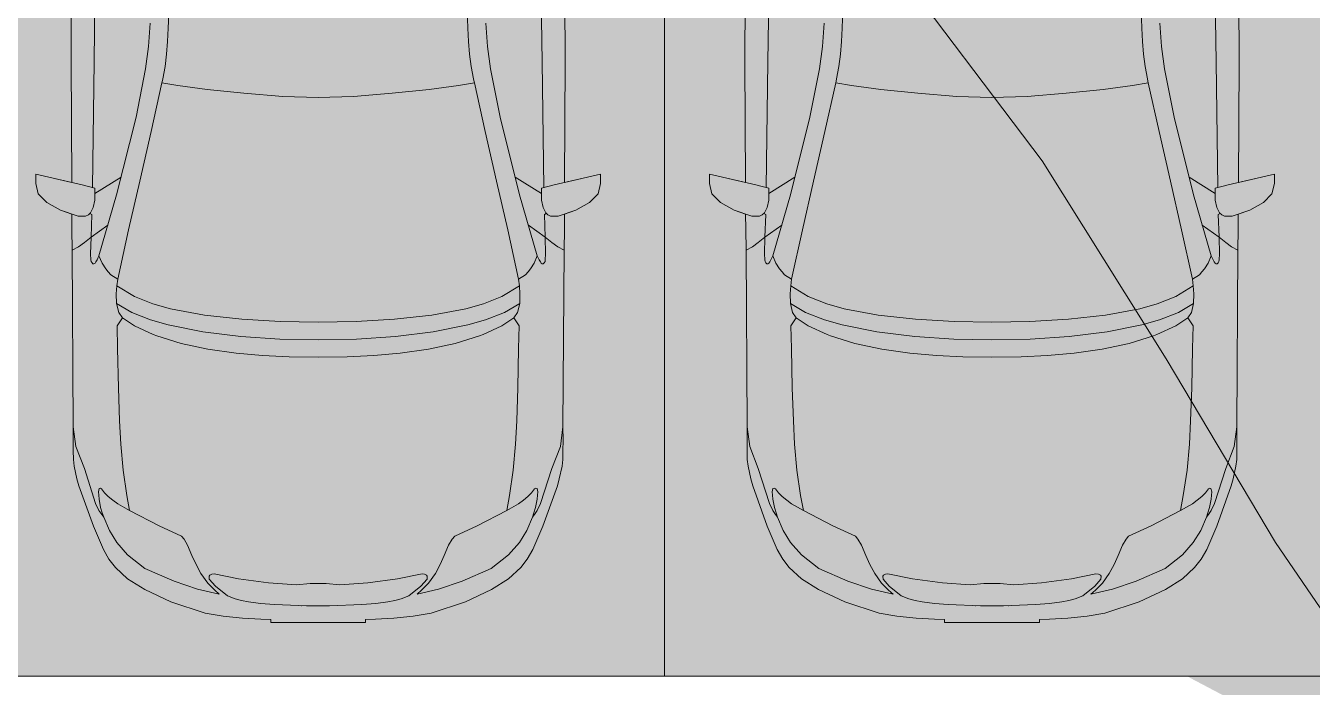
# Model space of a CAD drawing. Header units: millimetres. Extents: x 132836 to 1862386, y -330276 to -143438.
# Drawn here: x 454367 to 459140, y -270728 to -268273 of the extents above; entities that cross this region are included whole.
import ezdxf

# ---------------------------------------------------------------- set-up
doc = ezdxf.new("R2010")
doc.units = ezdxf.units.MM
doc.header["$MEASUREMENT"] = 0
for name, color, linetype in [('Extérieur - Environnement', 7, 'Continuous'), ('Nouveau_CN_02_00', 7, 'Continuous'), ('Structure - Murs extérieurs', 7, 'Continuous')]:
    doc.layers.add(name, color=color, linetype=linetype)

msp = doc.modelspace()

# ---------------------------------------------------------------- hatches: boundary and pattern name
at = {"linetype": 'Continuous', "lineweight": 0, "true_color": 0x6f6f6f}
h = msp.add_hatch(color=8, dxfattribs=at)
h.paths.add_polyline_path([(360547.961, -295062.571), (487920.34, -293826.868), (487920.34, -270902.734), (487462.568, -270902.734), (472913.119, -271040.575), (472913.119, -163437.635), (371855.719, -163437.635), (371855.719, -271040.575), (371882.482, -271040.57), (371882.665, -272000.514, -0.40942736), (367883.201, -275935.042), (360547.961, -275935.042)])
h.paths.add_polyline_path([(377135.103, -260639.953), (373845.103, -260639.953), (373845.103, -248364.953), (373845.103, -243089.974), (373845.103, -242189.974), (377135.103, -242189.974)], flags=0)
h.paths.add_polyline_path([(380202.952, -171995.57), (431505.799, -171995.57), (464309.564, -171995.57), (464309.564, -262465.571), (462925.553, -262565.571), (438593.575, -262550.571), (437925.553, -262550.571), (436549.587, -262550.571), (436549.587, -189810.571), (412055.061, -189810.571), (412055.061, -201780.57), (412055.061, -204495.57), (415454.069, -204495.57), (415454.069, -208495.57), (415454.069, -218295.57), (405655.061, -218295.57), (405655.061, -222495.57), (415474.561, -222495.57), (415474.561, -260810.571), (380202.952, -260810.571), (380202.952, -230015.57), (380202.952, -193810.571)], flags=0)
h.paths.add_polyline_path([(381436.562, -269433.913, -0.09031866), (381558.292, -268727.623, -0.20144873), (382612.158, -267592.74, -0.10421145), (383417.525, -267415.055), (384017.498, -267409.371, -0.10404461), (384824.873, -267571.244, -0.23825546), (385983.776, -268953.318, -0.05518862), (386036.355, -269390.334), (386038.45, -269611.438), (386050.565, -270890.267), (385792.102, -271892.761, -0.26794919), (384069.602, -272909.124), (383469.629, -272914.808, -0.19371746), (382078.771, -272370.185, -0.07056876), (381728.183, -271931.262, -0.1316525), (381450.772, -270933.845)], flags=0)
h.paths.add_polyline_path([(394027.271, -275599.002, -0.4157911), (392016.505, -273599.031), (392016.505, -273452.052), (392030.007, -267377.824, -0.3805567), (394016.505, -265609.826), (394094.233, -265609.826), (394094.233, -270609.826), (409094.233, -270609.826), (409094.233, -265609.826), (414055.71, -265609.826, -0.41421356), (415555.71, -267109.826), (415555.71, -273660.699, -0.34550161), (413836.804, -275433.432)], flags=0)
h.paths.add_polyline_path([(424209.612, -271504.083, -0.13447393), (423930.467, -270484.937), (423930.467, -268984.937, -0.41421356), (425930.467, -266984.937), (426530.467, -266984.937, -0.41421356), (428530.467, -268984.937), (428530.467, -270484.937, -0.12882035), (428273.55, -271465.581, -0.27093629), (426530.467, -272484.937), (425930.467, -272484.937, -0.26498)], flags=0)
h.paths.add_polyline_path([(436562.206, -273329.325), (436569.468, -267730.336, -0.09856151), (436800.237, -266943.721), (436817.2, -266951.545, -0.258849), (438654.998, -265605.827), (438652.661, -265587.294), (439337.088, -265587.294), (439337.088, -265687.294), (439337.088, -270687.294), (469237.088, -270687.294), (469237.088, -265687.294), (470907.523, -265687.294), (472885.813, -265687.294), (472885.813, -267687.294), (472885.813, -271062.255, 0.00134576), (472885.842, -271073.021), (472896.728, -273095.233, -0.41421356), (470907.523, -275105.97), (462184.053, -275105.97, -0.00518896), (462130.957, -275116.103), (454147.511, -275196.191), (438770.531, -275253.24, -0.38655333), (436572.608, -273475.385, -0.02518922)], flags=0)
at = {"linetype": 'Continuous', "lineweight": 0, "true_color": 0xa7a7a7}
msp.add_hatch(color=253, dxfattribs=at).paths.add_polyline_path([(456079.368, -266301.745, 1), (466079.368, -266301.745, 1)])

# ---------------------------------------------------------------- linework, layer by layer
at = {"color": 9, "linetype": 'Continuous', "lineweight": 5}
msp.add_lwpolyline([(436572.608, -273475.385, 0.38655333), (438770.531, -275253.24), (454147.511, -275196.191), (462130.957, -275116.103, 0.00518896), (462184.053, -275105.97), (470907.523, -275105.97, 0.41421356), (472896.728, -273095.233), (472885.842, -271073.021, -0.00134576), (472885.813, -271062.255), (472885.813, -267687.294), (472885.813, -265687.294), (470907.523, -265687.294), (469237.088, -265687.294), (469237.088, -270687.294), (439337.088, -270687.294), (439337.088, -265687.294), (439337.088, -265587.294), (438652.661, -265587.294), (438654.998, -265605.827, 0.258849), (436817.2, -266951.545), (436800.237, -266943.721, 0.09856151), (436569.468, -267730.336), (436562.206, -273329.325, 0.02518922)], format="xyb", close=True, dxfattribs=at)
at = {"color": 255, "linetype": 'Continuous', "lineweight": 5, "flags": 128}
for points in [[(456737.088, -265687.294), (456737.088, -270687.294)], [(456737.088, -270687.294), (456737.088, -265687.294)], [(454237.088, -270687.294), (456737.088, -270687.294)], [(456737.088, -270687.294), (459237.088, -270687.294)]]:
    msp.add_lwpolyline(points, dxfattribs=at)
at = {"layer": 'Extérieur - Environnement', "color": 7, "linetype": 'Continuous', "lineweight": 13}
for p, q in [((454627.185, -267950.448), (454620.746, -268407.601)), ((456276.631, -267950.448), (456283.07, -268407.601)), ((457127.185, -267950.448), (457120.746, -268407.601)), ((458776.631, -267950.448), (458783.07, -268407.601)), ((454537.092, -267973.113), (454535.124, -268405.992)), ((454535.124, -268405.992), (454537.092, -267973.113)), ((456368.692, -268405.992), (456366.724, -267973.113)), ((456368.692, -268405.992), (456366.724, -267973.113)), ((457037.092, -267973.113), (457035.124, -268405.992)), ((457035.124, -268405.992), (457037.092, -267973.113)), ((458868.692, -268405.992), (458866.724, -267973.113)), ((458868.692, -268405.992), (458866.724, -267973.113)), ((454899.894, -268178.518), (454896.057, -268282.803)), ((456003.922, -268178.518), (456007.759, -268282.803)), ((457399.894, -268178.518), (457396.057, -268282.803)), ((458503.922, -268178.518), (458507.759, -268282.803)), ((454823.085, -268350.336), (454829.184, -268264.184)), ((454896.058, -268282.796), (454893.524, -268331.972)), ((456007.758, -268282.796), (456010.292, -268331.972)), ((456080.732, -268350.336), (456074.632, -268264.184)), ((457323.085, -268350.336), (457329.184, -268264.184)), ((457396.058, -268282.796), (457393.524, -268331.972)), ((458507.758, -268282.796), (458510.292, -268331.972)), ((458580.732, -268350.336), (458574.632, -268264.184)), ((454893.524, -268331.956), (454889.726, -268379.107)), ((456010.292, -268331.956), (456014.09, -268379.107)), ((457393.524, -268331.956), (457389.726, -268379.107)), ((458510.292, -268331.956), (458514.09, -268379.107)), ((454811.939, -268433.588), (454823.085, -268350.336)), ((454889.728, -268379.084), (454883.905, -268425.327)), ((456014.088, -268379.084), (456019.911, -268425.327)), ((456091.878, -268433.588), (456080.732, -268350.336)), ((457311.939, -268433.588), (457323.085, -268350.336)), ((457389.728, -268379.084), (457383.905, -268425.327)), ((458514.088, -268379.084), (458519.911, -268425.327)), ((458591.878, -268433.588), (458580.732, -268350.336)), ((454535.124, -268405.992), (454537.602, -268855.376)), ((454537.602, -268855.376), (454535.124, -268405.992)), ((454620.747, -268407.601), (454614.299, -268873.649)), ((454776.522, -268612.975), (454811.939, -268433.588)), ((454883.905, -268425.327), (454875.474, -268470.695)), ((456019.911, -268425.327), (456028.342, -268470.695)), ((456127.294, -268612.975), (456091.878, -268433.588)), ((456283.069, -268407.601), (456289.517, -268873.649)), ((456366.214, -268855.376), (456368.692, -268405.992)), ((456366.214, -268855.376), (456368.692, -268405.992)), ((457035.124, -268405.992), (457037.602, -268855.376)), ((457037.602, -268855.376), (457035.124, -268405.992)), ((457120.747, -268407.601), (457114.299, -268873.649)), ((457276.522, -268612.975), (457311.939, -268433.588)), ((457383.905, -268425.327), (457375.474, -268470.695)), ((458519.911, -268425.327), (458528.342, -268470.695)), ((458627.294, -268612.975), (458591.878, -268433.588)), ((458783.069, -268407.601), (458789.517, -268873.649)), ((458866.214, -268855.376), (458868.692, -268405.992)), ((458866.214, -268855.376), (458868.692, -268405.992)), ((454872.174, -268485.5), (454875.253, -268471.184)), ((454875.253, -268471.184), (454875.56, -268470.505)), ((456028.563, -268471.184), (456028.256, -268470.505)), ((456031.642, -268485.5), (456028.563, -268471.184)), ((457372.174, -268485.5), (457375.253, -268471.184)), ((457375.253, -268471.184), (457375.56, -268470.505)), ((458528.563, -268471.184), (458528.256, -268470.505)), ((458531.642, -268485.5), (458528.563, -268471.184)), ((454872.174, -268485.5), (454832.016, -268665.461)), ((454872.174, -268485.5), (454931.145, -268495.563)), ((454931.145, -268495.563), (455039.761, -268509.721)), ((455039.761, -268509.721), (455176.846, -268524.319)), ((455176.846, -268524.319), (455321.29, -268535.706)), ((455726.97, -268524.319), (455582.526, -268535.706)), ((455864.055, -268509.721), (455726.97, -268524.319)), ((455972.671, -268495.563), (455864.055, -268509.721)), ((456031.642, -268485.5), (455972.671, -268495.563)), ((456031.642, -268485.5), (456071.8, -268665.461)), ((457372.174, -268485.5), (457332.016, -268665.461)), ((457372.174, -268485.5), (457431.145, -268495.563)), ((457431.145, -268495.563), (457539.761, -268509.721)), ((457539.761, -268509.721), (457676.846, -268524.319)), ((457676.846, -268524.319), (457821.29, -268535.706)), ((458226.97, -268524.319), (458082.526, -268535.706)), ((458364.055, -268509.721), (458226.97, -268524.319)), ((458472.671, -268495.563), (458364.055, -268509.721)), ((458531.642, -268485.5), (458472.671, -268495.563)), ((458531.642, -268485.5), (458571.8, -268665.461)), ((455321.29, -268535.706), (455451.908, -268540.229)), ((455582.526, -268535.706), (455451.908, -268540.229)), ((457821.29, -268535.706), (457951.908, -268540.229)), ((458082.526, -268535.706), (457951.908, -268540.229)), ((454704.322, -268900.718), (454776.522, -268612.975)), ((456199.494, -268900.718), (456127.294, -268612.975)), ((457204.322, -268900.718), (457276.522, -268612.975)), ((458699.494, -268900.718), (458627.294, -268612.975)), ((454832.016, -268665.461), (454789.836, -268850.052)), ((456071.8, -268665.461), (456113.98, -268850.052)), ((457332.016, -268665.461), (457289.836, -268850.052)), ((458571.8, -268665.461), (458613.98, -268850.052)), ((454537.602, -268855.376), (454404.23, -268824.575)), ((454404.23, -268824.575), (454404.23, -268858.864)), ((454404.23, -268824.575), (454576.265, -268864.305)), ((454404.23, -268824.575), (454404.23, -268858.864)), ((454404.23, -268858.864), (454413.09, -268896.996)), ((454413.09, -268896.996), (454404.23, -268858.864)), ((454576.265, -268864.305), (454599.394, -268869.809)), ((454720.697, -268835.461), (454623.515, -268895.945)), ((454789.836, -268850.052), (454748.686, -269030.342)), ((456113.98, -268850.052), (456155.13, -269030.342)), ((456183.12, -268835.461), (456280.301, -268895.945)), ((456327.551, -268864.305), (456304.422, -268869.809)), ((456499.586, -268824.575), (456327.551, -268864.305)), ((456499.586, -268824.575), (456366.214, -268855.376)), ((456490.726, -268896.996), (456499.586, -268858.864)), ((456490.726, -268896.996), (456499.586, -268858.864)), ((456499.586, -268858.864), (456499.586, -268824.575)), ((456499.586, -268824.575), (456499.586, -268858.864)), ((457037.602, -268855.376), (456904.23, -268824.575)), ((456904.23, -268824.575), (456904.23, -268858.864)), ((456904.23, -268824.575), (457076.265, -268864.305)), ((456904.23, -268824.575), (456904.23, -268858.864)), ((456904.23, -268858.864), (456913.09, -268896.996)), ((456913.09, -268896.996), (456904.23, -268858.864)), ((457076.265, -268864.305), (457099.394, -268869.809)), ((457220.697, -268835.461), (457123.515, -268895.945)), ((457289.836, -268850.052), (457248.686, -269030.342)), ((458613.98, -268850.052), (458655.13, -269030.342)), ((458683.12, -268835.461), (458780.301, -268895.945)), ((458827.551, -268864.305), (458804.422, -268869.809)), ((458999.586, -268824.575), (458827.551, -268864.305)), ((458999.586, -268824.575), (458866.214, -268855.376)), ((458990.726, -268896.996), (458999.586, -268858.864)), ((458990.726, -268896.996), (458999.586, -268858.864)), ((458999.586, -268858.864), (458999.586, -268824.575)), ((458999.586, -268824.575), (458999.586, -268858.864)), ((454413.09, -268896.996), (454444.949, -268928.955)), ((454444.949, -268928.955), (454413.09, -268896.996)), ((454599.394, -268869.809), (454623.515, -268876.024)), ((454623.515, -268876.024), (454623.515, -268921.171)), ((454704.322, -268900.718), (454638.908, -269127.825)), ((456199.494, -268900.718), (456264.908, -269127.825)), ((456304.422, -268869.809), (456280.301, -268876.024)), ((456280.301, -268876.024), (456280.301, -268921.171)), ((456458.867, -268928.955), (456490.726, -268896.996)), ((456458.867, -268928.955), (456490.726, -268896.996)), ((456913.09, -268896.996), (456944.949, -268928.955)), ((456944.949, -268928.955), (456913.09, -268896.996)), ((457099.394, -268869.809), (457123.515, -268876.024)), ((457123.515, -268876.024), (457123.515, -268921.171)), ((457204.322, -268900.718), (457138.908, -269127.825)), ((458699.494, -268900.718), (458764.908, -269127.825)), ((458804.422, -268869.809), (458780.301, -268876.024)), ((458780.301, -268876.024), (458780.301, -268921.171)), ((458958.867, -268928.955), (458990.726, -268896.996)), ((458958.867, -268928.955), (458990.726, -268896.996)), ((454444.949, -268928.955), (454495.489, -268958.446)), ((454495.489, -268958.446), (454444.949, -268928.955)), ((454495.489, -268958.446), (454538.002, -268972.665)), ((454561.464, -268980.512), (454495.489, -268958.446)), ((454617.503, -268947.698), (454607.695, -268967.805)), ((454623.515, -268921.171), (454617.503, -268947.698)), ((456280.301, -268921.171), (456286.313, -268947.698)), ((456286.313, -268947.698), (456296.121, -268967.805)), ((456342.352, -268980.512), (456408.327, -268958.446)), ((456365.814, -268972.665), (456408.327, -268958.446)), ((456408.327, -268958.446), (456458.867, -268928.955)), ((456408.327, -268958.446), (456458.867, -268928.955)), ((456944.949, -268928.955), (456995.489, -268958.446)), ((456995.489, -268958.446), (456944.949, -268928.955)), ((456995.489, -268958.446), (457038.002, -268972.665)), ((457061.464, -268980.512), (456995.489, -268958.446)), ((457117.503, -268947.698), (457107.695, -268967.805)), ((457123.515, -268921.171), (457117.503, -268947.698)), ((458780.301, -268921.171), (458786.313, -268947.698)), ((458786.313, -268947.698), (458796.121, -268967.805)), ((458842.352, -268980.512), (458908.327, -268958.446)), ((458865.814, -268972.665), (458908.327, -268958.446)), ((458908.327, -268958.446), (458958.867, -268928.955)), ((458908.327, -268958.446), (458958.867, -268928.955)), ((454538.002, -268972.665), (454538.26, -269028.074)), ((454538.26, -269028.074), (454538.002, -268972.665)), ((454589.448, -268980.446), (454561.464, -268980.512)), ((454599.62, -268975.338), (454589.448, -268980.446)), ((454607.695, -268967.805), (454599.62, -268975.338)), ((454612.572, -268973.482), (454605.368, -268969.976)), ((454612.572, -268973.482), (454609.604, -269058.02)), ((456291.244, -268973.482), (456298.448, -268969.976)), ((456291.244, -268973.482), (456294.212, -269058.02)), ((456296.121, -268967.805), (456304.196, -268975.338)), ((456304.196, -268975.338), (456314.368, -268980.446)), ((456314.368, -268980.446), (456342.352, -268980.512)), ((456365.556, -269028.074), (456365.814, -268972.665)), ((456365.556, -269028.074), (456365.814, -268972.665)), ((457038.002, -268972.665), (457038.26, -269028.074)), ((457038.26, -269028.074), (457038.002, -268972.665)), ((457089.448, -268980.446), (457061.464, -268980.512)), ((457099.62, -268975.338), (457089.448, -268980.446)), ((457107.695, -268967.805), (457099.62, -268975.338)), ((457112.572, -268973.482), (457105.368, -268969.976)), ((457112.572, -268973.482), (457109.604, -269058.02)), ((458791.244, -268973.482), (458798.448, -268969.976)), ((458791.244, -268973.482), (458794.212, -269058.02)), ((458796.121, -268967.805), (458804.196, -268975.338)), ((458804.196, -268975.338), (458814.368, -268980.446)), ((458814.368, -268980.446), (458842.352, -268980.512)), ((458865.556, -269028.074), (458865.814, -268972.665)), ((458865.556, -269028.074), (458865.814, -268972.665)), ((454538.26, -269028.074), (454539.312, -269106.124)), ((454538.26, -269028.074), (454539.312, -269106.124)), ((454671.752, -269013.798), (454609.604, -269058.02)), ((454748.686, -269030.342), (454708.521, -269213.352)), ((456155.13, -269030.342), (456195.295, -269213.352)), ((456232.064, -269013.798), (456294.212, -269058.02)), ((456364.504, -269106.124), (456365.556, -269028.074)), ((456365.556, -269028.074), (456364.504, -269106.124)), ((457038.26, -269028.074), (457039.312, -269106.124)), ((457038.26, -269028.074), (457039.312, -269106.124)), ((457171.752, -269013.798), (457109.604, -269058.02)), ((457248.686, -269030.342), (457208.521, -269213.352)), ((458655.13, -269030.342), (458695.295, -269213.352)), ((458732.064, -269013.798), (458794.212, -269058.02)), ((458864.504, -269106.124), (458865.556, -269028.074)), ((458865.556, -269028.074), (458864.504, -269106.124)), ((454563.147, -269094.519), (454539.312, -269106.124)), ((454584.743, -269078.043), (454563.147, -269094.519)), ((454609.604, -269058.02), (454584.743, -269078.043)), ((454609.604, -269058.02), (454607.77, -269119.394)), ((456294.212, -269058.02), (456319.073, -269078.043)), ((456294.212, -269058.02), (456296.046, -269119.394)), ((456319.073, -269078.043), (456340.669, -269094.519)), ((456340.669, -269094.519), (456364.504, -269106.124)), ((457063.147, -269094.519), (457039.312, -269106.124)), ((457084.743, -269078.043), (457063.147, -269094.519)), ((457109.604, -269058.02), (457084.743, -269078.043)), ((457109.604, -269058.02), (457107.77, -269119.394)), ((458794.212, -269058.02), (458819.073, -269078.043)), ((458794.212, -269058.02), (458796.046, -269119.394)), ((458819.073, -269078.043), (458840.669, -269094.519)), ((458840.669, -269094.519), (458864.504, -269106.124)), ((454539.312, -269106.124), (454543.463, -269761.281)), ((454539.312, -269106.124), (454543.463, -269761.281)), ((454607.77, -269119.394), (454609.049, -269142.411)), ((454609.049, -269142.411), (454610.086, -269148.165)), ((454610.086, -269148.165), (454613.009, -269153.829)), ((454624.115, -269154.389), (454627.207, -269150.029)), ((454627.207, -269150.029), (454631.554, -269141.742)), ((454631.56, -269141.742), (454638.908, -269127.825)), ((454638.908, -269127.825), (454650.354, -269154.267)), ((456264.908, -269127.825), (456253.463, -269154.267)), ((456272.256, -269141.742), (456264.908, -269127.825)), ((456276.609, -269150.029), (456272.262, -269141.742)), ((456279.701, -269154.389), (456276.609, -269150.029)), ((456293.73, -269148.165), (456290.807, -269153.829)), ((456294.767, -269142.411), (456293.73, -269148.165)), ((456296.046, -269119.394), (456294.767, -269142.411)), ((456360.353, -269761.281), (456364.504, -269106.124)), ((456364.504, -269106.124), (456360.353, -269761.281)), ((457039.312, -269106.124), (457043.463, -269761.281)), ((457039.312, -269106.124), (457043.463, -269761.281)), ((457107.77, -269119.394), (457109.049, -269142.411)), ((457109.049, -269142.411), (457110.086, -269148.165)), ((457110.086, -269148.165), (457113.009, -269153.829)), ((457124.115, -269154.389), (457127.207, -269150.029)), ((457127.207, -269150.029), (457131.554, -269141.742)), ((457131.56, -269141.742), (457138.908, -269127.825)), ((457138.908, -269127.825), (457150.354, -269154.267)), ((458764.908, -269127.825), (458753.463, -269154.267)), ((458772.256, -269141.742), (458764.908, -269127.825)), ((458776.609, -269150.029), (458772.262, -269141.742)), ((458779.701, -269154.389), (458776.609, -269150.029)), ((458793.73, -269148.165), (458790.807, -269153.829)), ((458794.767, -269142.411), (458793.73, -269148.165)), ((458796.046, -269119.394), (458794.767, -269142.411)), ((458860.353, -269761.281), (458864.504, -269106.124)), ((458864.504, -269106.124), (458860.353, -269761.281)), ((454616.47, -269156.902), (454613.009, -269153.829)), ((454620.219, -269156.936), (454616.47, -269156.902)), ((454624.115, -269154.389), (454620.219, -269156.936)), ((454650.354, -269154.267), (454663.697, -269175.776)), ((454663.697, -269175.776), (454672.894, -269186.973)), ((454672.894, -269186.973), (454682.613, -269197.411)), ((454682.613, -269197.411), (454708.521, -269213.352)), ((456221.203, -269197.411), (456195.295, -269213.352)), ((456230.922, -269186.973), (456221.203, -269197.411)), ((456240.119, -269175.776), (456230.922, -269186.973)), ((456253.463, -269154.267), (456240.119, -269175.776)), ((456279.701, -269154.389), (456283.597, -269156.936)), ((456283.597, -269156.936), (456287.346, -269156.902)), ((456287.346, -269156.902), (456290.807, -269153.829)), ((457116.47, -269156.902), (457113.009, -269153.829)), ((457120.219, -269156.936), (457116.47, -269156.902)), ((457124.115, -269154.389), (457120.219, -269156.936)), ((457150.354, -269154.267), (457163.697, -269175.776)), ((457163.697, -269175.776), (457172.894, -269186.973)), ((457172.894, -269186.973), (457182.613, -269197.411)), ((457182.613, -269197.411), (457208.521, -269213.352)), ((458721.203, -269197.411), (458695.295, -269213.352)), ((458730.922, -269186.973), (458721.203, -269197.411)), ((458740.119, -269175.776), (458730.922, -269186.973)), ((458753.463, -269154.267), (458740.119, -269175.776)), ((458779.701, -269154.389), (458783.597, -269156.936)), ((458783.597, -269156.936), (458787.346, -269156.902)), ((458787.346, -269156.902), (458790.807, -269153.829)), ((454705.231, -269238.276), (454703.088, -269268.704)), ((454708.521, -269213.352), (454705.231, -269238.276)), ((454770.045, -269278.711), (454705.231, -269238.276)), ((454708.535, -269213.352), (454708.521, -269213.352)), ((456133.771, -269278.711), (456198.585, -269238.276)), ((456195.281, -269213.352), (456195.295, -269213.352)), ((456195.295, -269213.352), (456198.585, -269238.276)), ((456198.585, -269238.276), (456200.728, -269268.704)), ((457205.231, -269238.276), (457203.088, -269268.704)), ((457208.521, -269213.352), (457205.231, -269238.276)), ((457270.045, -269278.711), (457205.231, -269238.276)), ((457208.535, -269213.352), (457208.521, -269213.352)), ((458633.771, -269278.711), (458698.585, -269238.276)), ((458695.281, -269213.352), (458695.295, -269213.352)), ((458695.295, -269213.352), (458698.585, -269238.276)), ((458698.585, -269238.276), (458700.728, -269268.704)), ((454703.088, -269268.704), (454703.868, -269304.066)), ((454838.801, -269304.966), (454770.041, -269278.71)), ((456065.016, -269304.966), (456133.775, -269278.71)), ((456200.728, -269268.704), (456199.948, -269304.066)), ((457203.088, -269268.704), (457203.868, -269304.066)), ((457338.801, -269304.966), (457270.041, -269278.71)), ((458565.016, -269304.966), (458633.775, -269278.71)), ((458700.728, -269268.704), (458699.948, -269304.066)), ((454760.246, -269337.286), (454703.868, -269304.066)), ((454703.868, -269304.066), (454712.196, -269337.784)), ((454712.196, -269337.784), (454712.222, -269337.799)), ((454725.512, -269357.141), (454712.196, -269337.784)), ((454830.449, -269364.909), (454760.246, -269337.286)), ((454903.937, -269323.678), (454838.794, -269304.965)), ((455030.229, -269347.1), (454903.931, -269323.677)), ((455873.587, -269347.1), (455999.885, -269323.677)), ((455999.88, -269323.678), (456065.022, -269304.965)), ((456073.367, -269364.909), (456143.57, -269337.286)), ((456143.57, -269337.286), (456199.948, -269304.066)), ((456178.305, -269357.141), (456191.62, -269337.784)), ((456191.62, -269337.784), (456191.594, -269337.799)), ((456199.948, -269304.066), (456191.62, -269337.784)), ((457260.246, -269337.286), (457203.868, -269304.066)), ((457203.868, -269304.066), (457212.196, -269337.784)), ((457212.196, -269337.784), (457212.222, -269337.799)), ((457225.512, -269357.141), (457212.196, -269337.784)), ((457330.449, -269364.909), (457260.246, -269337.286)), ((457403.937, -269323.678), (457338.794, -269304.965)), ((457530.229, -269347.1), (457403.931, -269323.677)), ((458373.587, -269347.1), (458499.885, -269323.677)), ((458499.88, -269323.678), (458565.022, -269304.965)), ((458573.367, -269364.909), (458643.57, -269337.286)), ((458643.57, -269337.286), (458699.948, -269304.066)), ((458678.305, -269357.141), (458691.62, -269337.784)), ((458691.62, -269337.784), (458691.594, -269337.799)), ((458699.948, -269304.066), (458691.62, -269337.784)), ((454725.512, -269357.141), (454705.981, -269387.53)), ((454705.981, -269387.53), (454708.16, -269470.882)), ((454725.517, -269357.181), (454725.512, -269357.141)), ((454725.517, -269357.181), (454770.12, -269386.898)), ((454770.12, -269386.898), (454839.999, -269419.474)), ((454896.096, -269383.674), (454830.449, -269364.909)), ((455024.538, -269409.223), (454896.096, -269383.674)), ((455168.372, -269362.462), (455030.229, -269347.1)), ((455311.302, -269370.864), (455168.37, -269362.461)), ((455451.937, -269373.424), (455311.3, -269370.863)), ((455451.879, -269373.424), (455592.516, -269370.863)), ((455592.514, -269370.864), (455735.446, -269362.461)), ((455735.444, -269362.462), (455873.587, -269347.1)), ((455879.278, -269409.223), (456007.72, -269383.674)), ((456007.72, -269383.674), (456073.367, -269364.909)), ((456133.696, -269386.898), (456063.817, -269419.474)), ((456178.299, -269357.181), (456133.696, -269386.898)), ((456178.299, -269357.181), (456178.305, -269357.141)), ((456178.305, -269357.141), (456197.835, -269387.53)), ((456197.835, -269387.53), (456195.656, -269470.882)), ((457225.512, -269357.141), (457205.981, -269387.53)), ((457205.981, -269387.53), (457208.16, -269470.882)), ((457225.517, -269357.181), (457225.512, -269357.141)), ((457225.517, -269357.181), (457270.12, -269386.898)), ((457270.12, -269386.898), (457339.999, -269419.474)), ((457396.096, -269383.674), (457330.449, -269364.909)), ((457524.538, -269409.223), (457396.096, -269383.674)), ((457668.372, -269362.462), (457530.229, -269347.1)), ((457811.302, -269370.864), (457668.37, -269362.461)), ((457951.937, -269373.424), (457811.3, -269370.863)), ((457951.879, -269373.424), (458092.516, -269370.863)), ((458092.514, -269370.864), (458235.446, -269362.461)), ((458235.444, -269362.462), (458373.587, -269347.1)), ((458379.278, -269409.223), (458507.72, -269383.674)), ((458507.72, -269383.674), (458573.367, -269364.909)), ((458633.696, -269386.898), (458563.817, -269419.474)), ((458678.299, -269357.181), (458633.696, -269386.898)), ((458678.299, -269357.181), (458678.305, -269357.141)), ((458678.305, -269357.141), (458697.835, -269387.53)), ((458697.835, -269387.53), (458695.656, -269470.882)), ((454839.999, -269419.474), (454853.06, -269424.336)), ((454853.06, -269424.336), (454943.601, -269452.15)), ((455165.22, -269426.562), (455024.538, -269409.223)), ((455310.004, -269436.38), (455165.22, -269426.562)), ((455451.908, -269439.488), (455310.004, -269436.38)), ((455451.908, -269439.488), (455593.812, -269436.38)), ((455593.812, -269436.38), (455738.596, -269426.562)), ((455738.596, -269426.562), (455879.278, -269409.223)), ((456050.756, -269424.336), (455960.216, -269452.15)), ((456063.817, -269419.474), (456050.756, -269424.336)), ((457339.999, -269419.474), (457353.06, -269424.336)), ((457353.06, -269424.336), (457443.601, -269452.15)), ((457665.22, -269426.562), (457524.538, -269409.223)), ((457810.004, -269436.38), (457665.22, -269426.562)), ((457951.908, -269439.488), (457810.004, -269436.38)), ((457951.908, -269439.488), (458093.812, -269436.38)), ((458093.812, -269436.38), (458238.596, -269426.562)), ((458238.596, -269426.562), (458379.278, -269409.223)), ((458550.756, -269424.336), (458460.216, -269452.15)), ((458563.817, -269419.474), (458550.756, -269424.336)), ((454708.158, -269470.819), (454710.804, -269617.644)), ((454708.161, -269470.865), (454708.161, -269470.882)), ((454943.601, -269452.15), (455042.648, -269473.079)), ((455042.648, -269473.079), (455147.555, -269487.903)), ((455861.168, -269473.079), (455756.261, -269487.903)), ((455960.216, -269452.15), (455861.168, -269473.079)), ((456195.658, -269470.819), (456193.012, -269617.644)), ((456195.655, -269470.865), (456195.655, -269470.882)), ((457208.158, -269470.819), (457210.804, -269617.644)), ((457208.161, -269470.865), (457208.161, -269470.882)), ((457443.601, -269452.15), (457542.648, -269473.079)), ((457542.648, -269473.079), (457647.555, -269487.903)), ((458361.168, -269473.079), (458256.261, -269487.903)), ((458460.216, -269452.15), (458361.168, -269473.079)), ((458695.658, -269470.819), (458693.012, -269617.644)), ((458695.655, -269470.865), (458695.655, -269470.882)), ((455147.555, -269487.903), (455245.517, -269496.699)), ((455245.517, -269496.699), (455344.089, -269501.675)), ((455344.089, -269501.675), (455451.915, -269503.419)), ((455559.727, -269501.675), (455451.902, -269503.419)), ((455658.299, -269496.699), (455559.727, -269501.675)), ((455756.261, -269487.903), (455658.299, -269496.699)), ((457647.555, -269487.903), (457745.517, -269496.699)), ((457745.517, -269496.699), (457844.089, -269501.675)), ((457844.089, -269501.675), (457951.915, -269503.419)), ((458059.727, -269501.675), (457951.902, -269503.419)), ((458158.299, -269496.699), (458059.727, -269501.675)), ((458256.261, -269487.903), (458158.299, -269496.699)), ((454710.804, -269617.644), (454715.096, -269739.103)), ((456193.012, -269617.644), (456188.72, -269739.103)), ((457210.804, -269617.644), (457215.096, -269739.103)), ((458693.012, -269617.644), (458688.72, -269739.103)), ((454543.463, -269761.281), (454543.38, -269812.104)), ((454543.463, -269761.281), (454543.38, -269812.104)), ((454543.463, -269761.281), (454553.306, -269834.646)), ((454715.096, -269739.103), (454719.633, -269825.642)), ((456188.72, -269739.103), (456184.183, -269825.642)), ((456360.353, -269761.281), (456350.51, -269834.646)), ((456360.436, -269812.104), (456360.353, -269761.281)), ((456360.353, -269761.281), (456360.436, -269812.104)), ((457043.463, -269761.281), (457043.38, -269812.104)), ((457043.463, -269761.281), (457043.38, -269812.104)), ((457043.463, -269761.281), (457053.306, -269834.646)), ((457215.096, -269739.103), (457219.633, -269825.642)), ((458688.72, -269739.103), (458684.183, -269825.642)), ((458860.353, -269761.281), (458850.51, -269834.646)), ((458860.436, -269812.104), (458860.353, -269761.281)), ((458860.353, -269761.281), (458860.436, -269812.104)), ((454543.38, -269812.104), (454543.49, -269850.175)), ((454543.38, -269812.104), (454543.49, -269850.175)), ((456360.326, -269850.175), (456360.436, -269812.104)), ((456360.436, -269812.104), (456360.326, -269850.175)), ((457043.38, -269812.104), (457043.49, -269850.175)), ((457043.38, -269812.104), (457043.49, -269850.175)), ((458860.326, -269850.175), (458860.436, -269812.104)), ((458860.436, -269812.104), (458860.326, -269850.175)), ((454543.49, -269850.175), (454544.017, -269883.286)), ((454543.49, -269850.175), (454544.017, -269883.286)), ((454553.306, -269834.646), (454584.831, -269917.011)), ((454564.421, -269863.685), (454564.472, -269864.697)), ((454719.631, -269825.621), (454728.412, -269922.935)), ((454728.412, -269922.935), (454719.661, -269825.642)), ((456184.185, -269825.621), (456175.404, -269922.935)), ((456175.404, -269922.935), (456184.155, -269825.642)), ((456350.51, -269834.646), (456318.985, -269917.011)), ((456339.396, -269863.685), (456339.344, -269864.697)), ((456359.799, -269883.286), (456360.326, -269850.175)), ((456360.326, -269850.175), (456359.799, -269883.286)), ((457043.49, -269850.175), (457044.017, -269883.286)), ((457043.49, -269850.175), (457044.017, -269883.286)), ((457053.306, -269834.646), (457084.831, -269917.011)), ((457064.421, -269863.685), (457064.472, -269864.697)), ((457219.631, -269825.621), (457228.412, -269922.935)), ((457228.412, -269922.935), (457219.661, -269825.642)), ((458684.185, -269825.621), (458675.404, -269922.935)), ((458675.404, -269922.935), (458684.155, -269825.642)), ((458850.51, -269834.646), (458818.985, -269917.011)), ((458839.396, -269863.685), (458839.344, -269864.697)), ((458859.799, -269883.286), (458860.326, -269850.175)), ((458860.326, -269850.175), (458859.799, -269883.286)), ((454544.017, -269883.286), (454546.818, -269907.43)), ((454544.017, -269883.286), (454546.818, -269907.43)), ((454546.818, -269907.43), (454557.215, -269954.786)), ((454557.215, -269954.786), (454546.818, -269907.43)), ((456346.601, -269954.786), (456356.998, -269907.43)), ((456346.601, -269954.786), (456356.998, -269907.43)), ((456356.998, -269907.43), (456359.799, -269883.286)), ((456359.799, -269883.286), (456356.998, -269907.43)), ((457044.017, -269883.286), (457046.818, -269907.43)), ((457044.017, -269883.286), (457046.818, -269907.43)), ((457046.818, -269907.43), (457057.215, -269954.786)), ((457057.215, -269954.786), (457046.818, -269907.43)), ((458846.601, -269954.786), (458856.998, -269907.43)), ((458846.601, -269954.786), (458856.998, -269907.43)), ((458856.998, -269907.43), (458859.799, -269883.286)), ((458859.799, -269883.286), (458856.998, -269907.43)), ((454557.215, -269954.786), (454564.23, -269980.291)), ((454564.23, -269980.291), (454557.215, -269954.786)), ((454584.831, -269917.011), (454626.432, -270046.609)), ((454728.412, -269922.935), (454742.034, -270016.18)), ((456175.404, -269922.935), (456161.782, -270016.18)), ((456318.985, -269917.011), (456277.384, -270046.609)), ((456339.586, -269980.291), (456346.601, -269954.786)), ((456339.586, -269980.291), (456346.601, -269954.786)), ((457057.215, -269954.786), (457064.23, -269980.291)), ((457064.23, -269980.291), (457057.215, -269954.786)), ((457084.831, -269917.011), (457126.432, -270046.609)), ((457228.412, -269922.935), (457242.034, -270016.18)), ((458675.404, -269922.935), (458661.782, -270016.18)), ((458818.985, -269917.011), (458777.384, -270046.609)), ((458839.586, -269980.291), (458846.601, -269954.786)), ((458839.586, -269980.291), (458846.601, -269954.786)), ((454564.23, -269980.291), (454618.048, -270130.226)), ((454618.048, -270130.226), (454564.23, -269980.291)), ((454639.437, -269991.066), (454636.704, -270002.769)), ((454636.704, -270002.769), (454638.017, -270015.863)), ((454643.89, -269989.8), (454639.437, -269991.066)), ((454648.778, -269991.957), (454643.89, -269989.8)), ((454659.717, -270006.248), (454648.778, -269991.957)), ((454673.339, -270019.786), (454659.717, -270006.248)), ((456230.477, -270019.786), (456244.099, -270006.248)), ((456244.099, -270006.248), (456255.038, -269991.957)), ((456255.038, -269991.957), (456259.926, -269989.8)), ((456259.926, -269989.8), (456264.379, -269991.066)), ((456264.379, -269991.066), (456267.112, -270002.769)), ((456267.112, -270002.769), (456265.799, -270015.863)), ((456285.768, -270130.226), (456339.586, -269980.291)), ((456285.768, -270130.226), (456339.586, -269980.291)), ((457064.23, -269980.291), (457118.048, -270130.226)), ((457118.048, -270130.226), (457064.23, -269980.291)), ((457139.437, -269991.066), (457136.704, -270002.769)), ((457136.704, -270002.769), (457138.017, -270015.863)), ((457143.89, -269989.8), (457139.437, -269991.066)), ((457148.778, -269991.957), (457143.89, -269989.8)), ((457159.717, -270006.248), (457148.778, -269991.957)), ((457173.339, -270019.786), (457159.717, -270006.248)), ((458730.477, -270019.786), (458744.099, -270006.248)), ((458744.099, -270006.248), (458755.038, -269991.957)), ((458755.038, -269991.957), (458759.926, -269989.8)), ((458759.926, -269989.8), (458764.379, -269991.066)), ((458764.379, -269991.066), (458767.112, -270002.769)), ((458767.112, -270002.769), (458765.799, -270015.863)), ((458785.768, -270130.226), (458839.586, -269980.291)), ((458785.768, -270130.226), (458839.586, -269980.291)), ((454638.769, -270072.924), (454626.432, -270046.609)), ((454638.017, -270015.863), (454638.964, -270030.793)), ((454638.964, -270030.793), (454644.87, -270061.6)), ((454690.413, -270034.588), (454673.339, -270019.786)), ((454708.354, -270047.873), (454690.413, -270034.588)), ((454752.31, -270072.418), (454708.354, -270047.873)), ((454742.03, -270016.157), (454752.31, -270072.418)), ((456161.786, -270016.157), (456151.506, -270072.418)), ((456151.506, -270072.418), (456195.462, -270047.873)), ((456195.462, -270047.873), (456213.404, -270034.588)), ((456213.404, -270034.588), (456230.477, -270019.786)), ((456264.852, -270030.793), (456258.946, -270061.6)), ((456265.799, -270015.863), (456264.852, -270030.793)), ((456265.047, -270072.924), (456277.384, -270046.609)), ((457138.769, -270072.924), (457126.432, -270046.609)), ((457138.017, -270015.863), (457138.964, -270030.793)), ((457138.964, -270030.793), (457144.87, -270061.6)), ((457190.413, -270034.588), (457173.339, -270019.786)), ((457208.354, -270047.873), (457190.413, -270034.588)), ((457252.31, -270072.418), (457208.354, -270047.873)), ((457242.03, -270016.157), (457252.31, -270072.418)), ((458661.786, -270016.157), (458651.506, -270072.418)), ((458651.506, -270072.418), (458695.462, -270047.873)), ((458695.462, -270047.873), (458713.404, -270034.588)), ((458713.404, -270034.588), (458730.477, -270019.786)), ((458764.852, -270030.793), (458758.946, -270061.6)), ((458765.799, -270015.863), (458764.852, -270030.793)), ((458765.047, -270072.924), (458777.384, -270046.609)), ((454649.212, -270087.473), (454638.769, -270072.924)), ((454644.87, -270061.6), (454651.216, -270081.4)), ((454656.538, -270096.772), (454649.212, -270087.473)), ((454651.216, -270081.4), (454656.538, -270096.772)), ((454677.722, -270147.072), (454656.538, -270096.772)), ((454861.725, -270128.798), (454752.31, -270072.418)), ((456042.091, -270128.798), (456151.506, -270072.418)), ((456226.094, -270147.072), (456247.278, -270096.772)), ((456252.6, -270081.4), (456247.278, -270096.772)), ((456247.278, -270096.772), (456254.604, -270087.473)), ((456258.946, -270061.6), (456252.6, -270081.4)), ((456254.604, -270087.473), (456265.047, -270072.924)), ((457149.212, -270087.473), (457138.769, -270072.924)), ((457144.87, -270061.6), (457151.216, -270081.4)), ((457156.538, -270096.772), (457149.212, -270087.473)), ((457151.216, -270081.4), (457156.538, -270096.772)), ((457177.722, -270147.072), (457156.538, -270096.772)), ((457361.725, -270128.798), (457252.31, -270072.418)), ((458542.091, -270128.798), (458651.506, -270072.418)), ((458726.094, -270147.072), (458747.278, -270096.772)), ((458752.6, -270081.4), (458747.278, -270096.772)), ((458747.278, -270096.772), (458754.604, -270087.473)), ((458758.946, -270061.6), (458752.6, -270081.4)), ((458754.604, -270087.473), (458765.047, -270072.924)), ((454618.048, -270130.226), (454655.287, -270217.2)), ((454655.287, -270217.2), (454618.048, -270130.226)), ((454704.937, -270191.422), (454677.722, -270147.072)), ((454945.162, -270167.904), (454861.725, -270128.798)), ((455958.655, -270167.904), (456042.091, -270128.798)), ((456198.879, -270191.422), (456226.094, -270147.072)), ((456248.529, -270217.2), (456285.768, -270130.226)), ((456248.529, -270217.2), (456285.768, -270130.226)), ((457118.048, -270130.226), (457155.287, -270217.2)), ((457155.287, -270217.2), (457118.048, -270130.226)), ((457204.937, -270191.422), (457177.722, -270147.072)), ((457445.162, -270167.904), (457361.725, -270128.798)), ((458458.655, -270167.904), (458542.091, -270128.798)), ((458698.879, -270191.422), (458726.094, -270147.072)), ((458748.529, -270217.2), (458785.768, -270130.226)), ((458748.529, -270217.2), (458785.768, -270130.226)), ((454745.255, -270236.78), (454704.937, -270191.422)), ((454954.551, -270178.323), (454945.162, -270167.904)), ((454967.731, -270201.019), (454954.551, -270178.323)), ((454983.871, -270238.748), (454967.718, -270200.996)), ((455919.945, -270238.748), (455936.098, -270200.996)), ((455936.085, -270201.019), (455949.266, -270178.323)), ((455949.266, -270178.323), (455958.655, -270167.904)), ((456158.561, -270236.78), (456198.879, -270191.422)), ((457245.255, -270236.78), (457204.937, -270191.422)), ((457454.551, -270178.323), (457445.162, -270167.904)), ((457467.731, -270201.019), (457454.551, -270178.323)), ((457483.871, -270238.748), (457467.718, -270200.996)), ((458419.945, -270238.748), (458436.098, -270200.996)), ((458436.085, -270201.019), (458449.266, -270178.323)), ((458449.266, -270178.323), (458458.655, -270167.904)), ((458658.561, -270236.78), (458698.879, -270191.422)), ((454655.287, -270217.2), (454675.832, -270252.572)), ((454655.287, -270217.2), (454675.832, -270252.572)), ((454809.581, -270287.509), (454745.255, -270236.78)), ((454998.939, -270273.148), (454983.871, -270238.748)), ((455904.877, -270273.148), (455919.945, -270238.748)), ((456094.235, -270287.509), (456158.561, -270236.78)), ((456227.984, -270252.572), (456248.529, -270217.2)), ((456248.529, -270217.2), (456227.984, -270252.572)), ((457155.287, -270217.2), (457175.832, -270252.572)), ((457155.287, -270217.2), (457175.832, -270252.572)), ((457309.581, -270287.509), (457245.255, -270236.78)), ((457498.939, -270273.148), (457483.871, -270238.748)), ((458404.877, -270273.148), (458419.945, -270238.748)), ((458594.235, -270287.509), (458658.561, -270236.78)), ((458727.984, -270252.572), (458748.529, -270217.2)), ((458748.529, -270217.2), (458727.984, -270252.572)), ((454675.832, -270252.572), (454700.01, -270283.992)), ((454675.832, -270252.572), (454700.01, -270283.992)), ((454700.01, -270283.992), (454745.038, -270325.3)), ((454700.01, -270283.992), (454745.038, -270325.3)), ((454809.581, -270287.509), (454917.615, -270334.551)), ((455016.721, -270306.15), (454998.939, -270273.148)), ((455887.095, -270306.15), (455904.877, -270273.148)), ((456094.235, -270287.509), (455986.201, -270334.551)), ((456158.778, -270325.3), (456203.806, -270283.992)), ((456203.806, -270283.992), (456158.778, -270325.3)), ((456203.806, -270283.992), (456227.984, -270252.572)), ((456227.984, -270252.572), (456203.806, -270283.992)), ((457175.832, -270252.572), (457200.01, -270283.992)), ((457175.832, -270252.572), (457200.01, -270283.992)), ((457200.01, -270283.992), (457245.038, -270325.3)), ((457200.01, -270283.992), (457245.038, -270325.3)), ((457309.581, -270287.509), (457417.615, -270334.551)), ((457516.721, -270306.15), (457498.939, -270273.148)), ((458387.095, -270306.15), (458404.877, -270273.148)), ((458594.235, -270287.509), (458486.201, -270334.551)), ((458658.778, -270325.3), (458703.806, -270283.992)), ((458703.806, -270283.992), (458658.778, -270325.3)), ((458703.806, -270283.992), (458727.984, -270252.572)), ((458727.984, -270252.572), (458703.806, -270283.992)), ((454745.038, -270325.3), (454808.755, -270364.897)), ((454745.038, -270325.3), (454808.755, -270364.897)), ((454917.615, -270334.551), (455004.846, -270364.687)), ((455042.467, -270342.487), (455016.721, -270306.15)), ((455068.336, -270367.761), (455042.467, -270342.487)), ((455047.432, -270315.683), (455049.876, -270311.79)), ((455047.58, -270326.509), (455047.432, -270315.683)), ((455070.639, -270353.332), (455047.58, -270326.509)), ((455049.876, -270311.79), (455057.122, -270308.145)), ((455057.122, -270308.145), (455066.035, -270307.893)), ((455066.035, -270307.893), (455156.902, -270326.346)), ((455156.902, -270326.346), (455267.927, -270340.803)), ((455267.927, -270340.803), (455371.064, -270347.688)), ((455422.186, -270343.014), (455371.064, -270347.688)), ((455422.186, -270343.014), (455452.723, -270343.014)), ((455481.63, -270343.014), (455451.093, -270343.014)), ((455481.63, -270343.014), (455532.752, -270347.688)), ((455635.889, -270340.803), (455532.752, -270347.688)), ((455746.914, -270326.346), (455635.889, -270340.803)), ((455837.781, -270307.893), (455746.914, -270326.346)), ((455833.177, -270353.332), (455856.236, -270326.509)), ((455835.48, -270367.761), (455861.35, -270342.487)), ((455846.694, -270308.145), (455837.781, -270307.893)), ((455853.94, -270311.79), (455846.694, -270308.145)), ((455856.384, -270315.683), (455853.94, -270311.79)), ((455856.236, -270326.509), (455856.384, -270315.683)), ((455861.35, -270342.487), (455887.095, -270306.15)), ((455986.201, -270334.551), (455898.97, -270364.687)), ((456095.061, -270364.897), (456158.778, -270325.3)), ((456158.778, -270325.3), (456095.061, -270364.897)), ((457245.038, -270325.3), (457308.755, -270364.897)), ((457245.038, -270325.3), (457308.755, -270364.897)), ((457417.615, -270334.551), (457504.846, -270364.687)), ((457542.467, -270342.487), (457516.721, -270306.15)), ((457568.336, -270367.761), (457542.467, -270342.487)), ((457547.432, -270315.683), (457549.876, -270311.79)), ((457547.58, -270326.509), (457547.432, -270315.683)), ((457570.639, -270353.332), (457547.58, -270326.509)), ((457549.876, -270311.79), (457557.122, -270308.145)), ((457557.122, -270308.145), (457566.035, -270307.893)), ((457566.035, -270307.893), (457656.902, -270326.346)), ((457656.902, -270326.346), (457767.927, -270340.803)), ((457767.927, -270340.803), (457871.064, -270347.688)), ((457922.186, -270343.014), (457871.064, -270347.688)), ((457922.186, -270343.014), (457952.723, -270343.014)), ((457981.63, -270343.014), (457951.093, -270343.014)), ((457981.63, -270343.014), (458032.752, -270347.688)), ((458135.889, -270340.803), (458032.752, -270347.688)), ((458246.914, -270326.346), (458135.889, -270340.803)), ((458337.781, -270307.893), (458246.914, -270326.346)), ((458333.177, -270353.332), (458356.236, -270326.509)), ((458335.48, -270367.761), (458361.35, -270342.487)), ((458346.694, -270308.145), (458337.781, -270307.893)), ((458353.94, -270311.79), (458346.694, -270308.145)), ((458356.384, -270315.683), (458353.94, -270311.79)), ((458356.236, -270326.509), (458356.384, -270315.683)), ((458361.35, -270342.487), (458387.095, -270306.15)), ((458486.201, -270334.551), (458398.97, -270364.687)), ((458595.061, -270364.897), (458658.778, -270325.3)), ((458658.778, -270325.3), (458595.061, -270364.897)), ((454808.755, -270364.897), (454905.55, -270411.682)), ((454808.755, -270364.897), (454905.55, -270411.682)), ((455085.093, -270382.581), (455004.846, -270364.687)), ((455085.093, -270382.581), (455068.336, -270367.761)), ((455115.4, -270388.521), (455070.639, -270353.332)), ((455143.559, -270400.674), (455115.4, -270388.521)), ((455760.257, -270400.674), (455788.416, -270388.521)), ((455788.416, -270388.521), (455833.177, -270353.332)), ((455818.723, -270382.581), (455898.97, -270364.687)), ((455818.723, -270382.581), (455835.48, -270367.761)), ((455998.266, -270411.682), (456095.061, -270364.897)), ((456095.061, -270364.897), (455998.266, -270411.682)), ((457308.755, -270364.897), (457405.55, -270411.682)), ((457308.755, -270364.897), (457405.55, -270411.682)), ((457585.093, -270382.581), (457504.846, -270364.687)), ((457585.093, -270382.581), (457568.336, -270367.761)), ((457615.4, -270388.521), (457570.639, -270353.332)), ((457643.559, -270400.674), (457615.4, -270388.521)), ((458260.257, -270400.674), (458288.416, -270388.521)), ((458288.416, -270388.521), (458333.177, -270353.332)), ((458318.723, -270382.581), (458398.97, -270364.687)), ((458318.723, -270382.581), (458335.48, -270367.761)), ((458498.266, -270411.682), (458595.061, -270364.897)), ((458595.061, -270364.897), (458498.266, -270411.682)), ((454905.55, -270411.682), (455033.039, -270453.32)), ((455033.039, -270453.32), (454905.55, -270411.682)), ((455143.559, -270400.674), (455167.127, -270406.754)), ((455167.123, -270406.753), (455193.12, -270411.739)), ((455193.108, -270411.737), (455238.025, -270417.696)), ((455238.025, -270417.696), (455289.918, -270421.621)), ((455409.307, -270426.56), (455289.918, -270421.621)), ((455390.774, -270425.927), (455391.415, -270425.927)), ((455451.92, -270426.22), (455409.307, -270426.56)), ((455451.896, -270426.22), (455494.509, -270426.56)), ((455494.509, -270426.56), (455613.898, -270421.621)), ((455513.042, -270425.927), (455512.401, -270425.927)), ((455665.791, -270417.696), (455613.898, -270421.621)), ((455710.708, -270411.737), (455665.791, -270417.696)), ((455736.693, -270406.753), (455710.696, -270411.739)), ((455760.257, -270400.674), (455736.689, -270406.754)), ((455870.777, -270453.32), (455998.266, -270411.682)), ((455870.777, -270453.32), (455998.266, -270411.682)), ((457405.55, -270411.682), (457533.039, -270453.32)), ((457533.039, -270453.32), (457405.55, -270411.682)), ((457643.559, -270400.674), (457667.127, -270406.754)), ((457667.123, -270406.753), (457693.12, -270411.739)), ((457693.108, -270411.737), (457738.025, -270417.696)), ((457738.025, -270417.696), (457789.918, -270421.621)), ((457909.307, -270426.56), (457789.918, -270421.621)), ((457890.774, -270425.927), (457891.415, -270425.927)), ((457951.92, -270426.22), (457909.307, -270426.56)), ((457951.896, -270426.22), (457994.509, -270426.56)), ((457994.509, -270426.56), (458113.898, -270421.621)), ((458013.042, -270425.927), (458012.401, -270425.927)), ((458165.791, -270417.696), (458113.898, -270421.621)), ((458210.708, -270411.737), (458165.791, -270417.696)), ((458236.693, -270406.753), (458210.696, -270411.739)), ((458260.257, -270400.674), (458236.689, -270406.754)), ((458370.777, -270453.32), (458498.266, -270411.682)), ((458370.777, -270453.32), (458498.266, -270411.682)), ((455033.039, -270453.32), (455099.279, -270464.898)), ((455099.279, -270464.898), (455033.039, -270453.32)), ((455099.279, -270464.898), (455170.898, -270471.45)), ((455170.898, -270471.45), (455099.279, -270464.898)), ((455170.898, -270471.45), (455238.885, -270475.543)), ((455238.885, -270475.543), (455170.898, -270471.45)), ((455238.885, -270475.543), (455276.146, -270476.634)), ((455276.146, -270476.634), (455238.885, -270475.543)), ((455276.146, -270476.634), (455276.146, -270487.463)), ((455276.146, -270487.463), (455276.146, -270476.634)), ((455276.146, -270487.463), (455627.67, -270487.463)), ((455276.146, -270487.463), (455451.908, -270487.463)), ((455627.67, -270487.463), (455451.908, -270487.463)), ((455627.67, -270476.634), (455664.931, -270475.543)), ((455627.67, -270476.634), (455664.931, -270475.543)), ((455627.67, -270487.463), (455627.67, -270476.634)), ((455627.67, -270487.463), (455627.67, -270476.634)), ((455664.931, -270475.543), (455732.918, -270471.45)), ((455664.931, -270475.543), (455732.918, -270471.45)), ((455732.918, -270471.45), (455804.537, -270464.898)), ((455732.918, -270471.45), (455804.537, -270464.898)), ((455804.537, -270464.898), (455870.777, -270453.32)), ((455804.537, -270464.898), (455870.777, -270453.32)), ((457533.039, -270453.32), (457599.279, -270464.898)), ((457599.279, -270464.898), (457533.039, -270453.32)), ((457599.279, -270464.898), (457670.898, -270471.45)), ((457670.898, -270471.45), (457599.279, -270464.898)), ((457670.898, -270471.45), (457738.885, -270475.543)), ((457738.885, -270475.543), (457670.898, -270471.45)), ((457738.885, -270475.543), (457776.146, -270476.634)), ((457776.146, -270476.634), (457738.885, -270475.543)), ((457776.146, -270476.634), (457776.146, -270487.463)), ((457776.146, -270487.463), (457776.146, -270476.634)), ((457776.146, -270487.463), (458127.67, -270487.463)), ((457776.146, -270487.463), (457951.908, -270487.463)), ((458127.67, -270487.463), (457951.908, -270487.463)), ((458127.67, -270476.634), (458164.931, -270475.543)), ((458127.67, -270476.634), (458164.931, -270475.543)), ((458127.67, -270487.463), (458127.67, -270476.634)), ((458127.67, -270487.463), (458127.67, -270476.634)), ((458164.931, -270475.543), (458232.918, -270471.45)), ((458164.931, -270475.543), (458232.918, -270471.45)), ((458232.918, -270471.45), (458304.537, -270464.898)), ((458232.918, -270471.45), (458304.537, -270464.898)), ((458304.537, -270464.898), (458370.777, -270453.32)), ((458304.537, -270464.898), (458370.777, -270453.32))]:
    msp.add_line(p, q, dxfattribs=at)
at = {"layer": 'Nouveau_CN_02_00', "color": 8, "linetype": 'Continuous', "lineweight": 5, "flags": 128}
msp.add_lwpolyline([(449336.692, -263335.293), (451163.896, -264294.523), (452894.979, -264976.433), (454455.571, -265697.267), (455771.304, -266450.037), (456791.239, -267225.7), (457558.166, -268006.971), (458138.308, -268774.511), (458597.887, -269508.977), (459003.124, -270191.028), (459420.242, -270801.323), (459915.463, -270897.291), (460555.008, -271306.049), (461381.475, -271592.052), (462342.957, -271771.08), (463363.922, -271865.941), (464368.838, -271899.441)], dxfattribs=at)
at = {"layer": 'Structure - Murs extérieurs', "color": 7, "linetype": 'Continuous', "lineweight": 5, "flags": 128}
msp.add_lwpolyline([(439337.088, -270787.292), (469137.088, -270787.292), (469237.088, -270787.292), (469237.088, -270687.292), (469237.088, -265687.294), (472786.876, -265687.294), (472786.876, -265587.294), (469237.088, -265587.294), (469137.088, -265587.294), (469137.088, -265687.294), (469137.088, -270687.292), (439337.088, -270687.292)], dxfattribs=at)
at = {"layer": 'Structure - Murs extérieurs', "color": 7, "linetype": 'Continuous', "lineweight": 5}
msp.add_lwpolyline([(469137.088, -270687.292), (439337.088, -270687.292)], dxfattribs=at)

doc.saveas('drawing.dxf')
